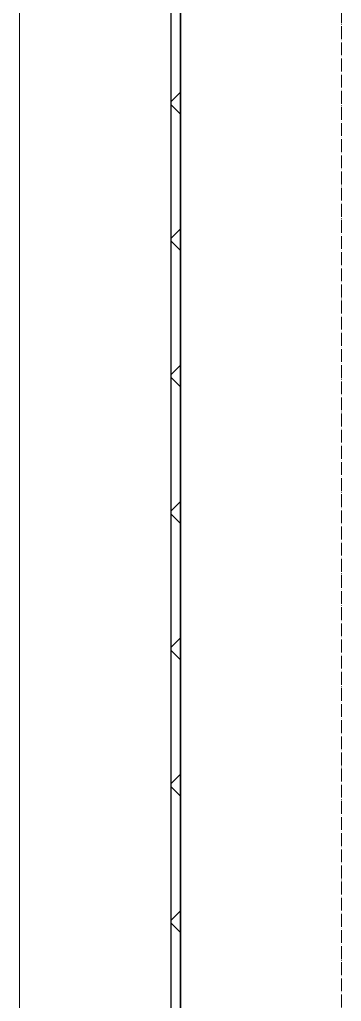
# Model space of a CAD drawing. Header units: millimetres. Extents: x -695119 to 412940, y -249585 to 622758.
# Drawn here: x 144063 to 144563, y -47143 to -45616 of the extents above; entities that cross this region are included whole.
import ezdxf

# ---------------------------------------------------------------- set-up
doc = ezdxf.new("R2010")
doc.units = ezdxf.units.MM
doc.linetypes.add('ADSK_Линия сетки', pattern=[25, 20, -2.5, 0, -2.5])
for name, color, linetype, lineweight in [('Оси', 252, 'Continuous', 9), ('Перекрытия', 7, 'Continuous', 18), ('Стены разрез', 7, 'Continuous', 30)]:
    doc.layers.add(name, color=color, linetype=linetype, lineweight=lineweight)
doc.layers.add('Стены', color=194, linetype='Continuous')

# ---------------------------------------------------------------- blocks, each defined once
blk = doc.blocks.new('1 этаж')
at = {"layer": 'Оси', "color": 251, "linetype": 'ADSK_Линия сетки', "true_color": 0x636466}
blk.add_line((-30255.8, -96281.4), (-30255.8, -160943.1), dxfattribs=at)
at = {"layer": 'Перекрытия', "color": 251, "true_color": 0x636466}
blk.add_line((-30755.8, -120157.4), (-30755.8, -132645.4), dxfattribs=at)
at = {"layer": 'Стены', "color": 251, "true_color": 0x636466}
for p, q in [((-30505.8, -126057.4), (-30505.8, -129847.4)), ((-30505.8, -129847.4), (-30505.8, -126057.4))]:
    blk.add_line(p, q, dxfattribs=at)
at = {"layer": 'Стены разрез', "color": 251, "true_color": 0x636466}
blk.add_line((-30520.8, -126057.4), (-30520.8, -129847.4), dxfattribs=at)
at = {"layer": 'Стены разрез', "color": 251, "linetype": 'Continuous', "lineweight": 9, "true_color": 0x636466}
for p, q in [((-30520.8, -126920.7), (-30505.8, -126905.7)), ((-30505.8, -126939.7), (-30520.8, -126924.7)), ((-30520.8, -127132.9), (-30505.8, -127117.9)), ((-30505.8, -127151.8), (-30520.8, -127136.8)), ((-30520.8, -127345), (-30505.8, -127330)), ((-30505.8, -127363.9), (-30520.8, -127348.9)), ((-30520.8, -127557.1), (-30505.8, -127542.1)), ((-30505.8, -127576.1), (-30520.8, -127561.1)), ((-30520.8, -127769.3), (-30505.8, -127754.3)), ((-30505.8, -127788.2), (-30520.8, -127773.2)), ((-30520.8, -127981.4), (-30505.8, -127966.4)), ((-30505.8, -128000.3), (-30520.8, -127985.3)), ((-30520.8, -128193.5), (-30505.8, -128178.5)), ((-30505.8, -128212.5), (-30520.8, -128197.5))]:
    blk.add_line(p, q, dxfattribs=at)

msp = doc.modelspace()

# ---------------------------------------------------------------- block references
msp.add_blockref('1 этаж', (174819.19, 81176.937))

doc.saveas('drawing.dxf')
